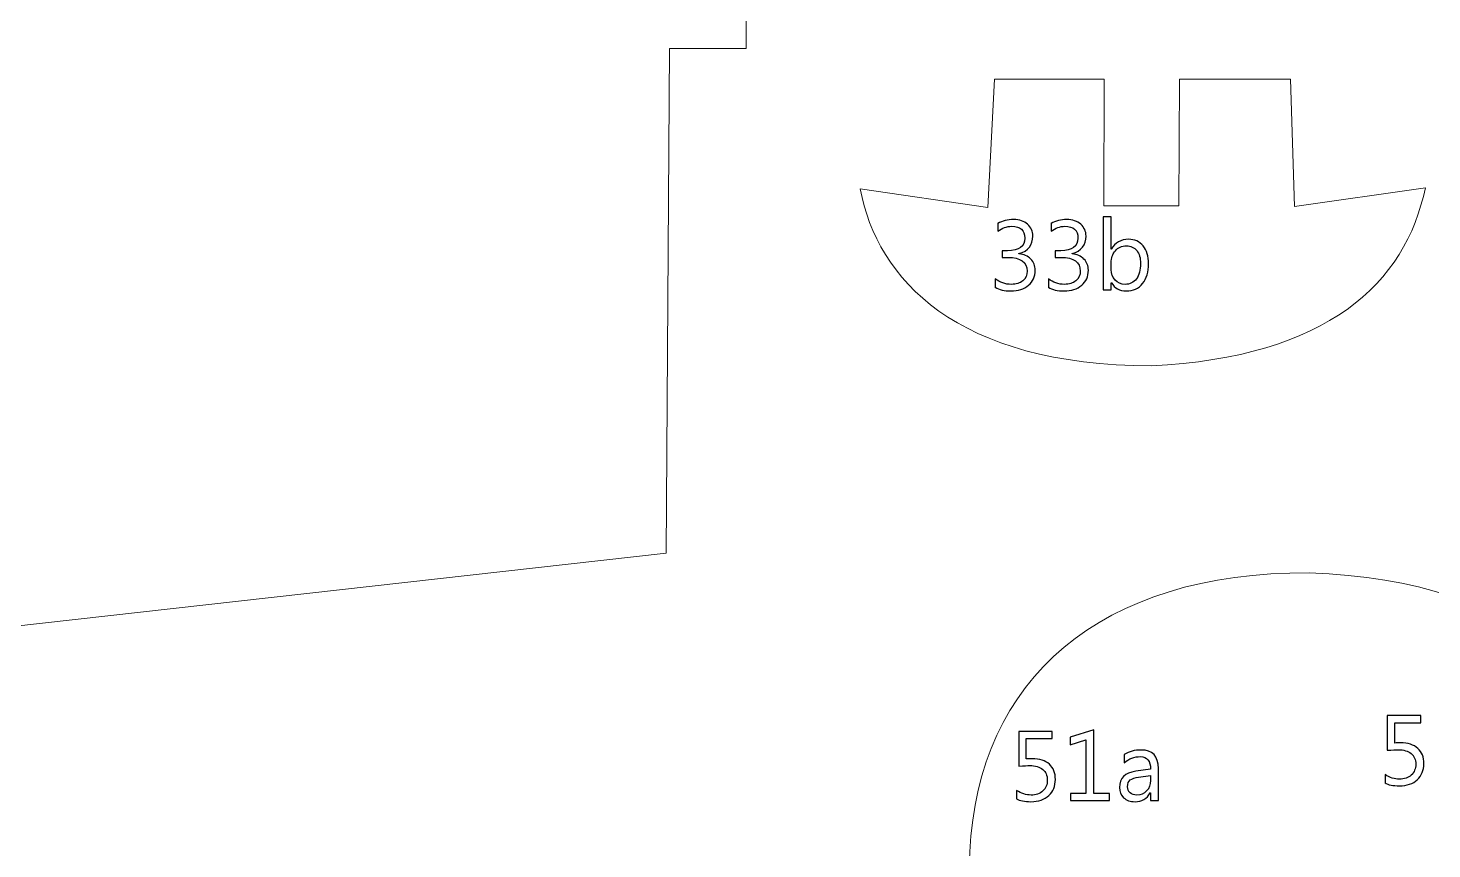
# Model space of a CAD drawing. Header units: centimetres. Extents: x -196 to 200, y -267 to 229.
# Drawn here: x -28.8 to 31.9, y 76.1 to 111.7 of the extents above; entities that cross this region are included whole.
import ezdxf

# ---------------------------------------------------------------- set-up
doc = ezdxf.new("R2010")
doc.units = ezdxf.units.CM
doc.header["$MEASUREMENT"] = 0
doc.layers.add('Camada 1', color=7, linetype='Continuous')
doc.layers.add('Camada 2', color=20, linetype='Continuous')

msp = doc.modelspace()

# ---------------------------------------------------------------- linework, layer by layer
at = {"layer": 'Camada 1', "lineweight": 9}
for points, knots in [([(114.689, 140.372), (114.689, 140.372), (121.777, 140.406), (121.777, 140.406), (121.777, 140.406), (121.777, 140.406), (121.77, 129.531), (121.77, 129.531), (121.77, 129.531), (121.77, 129.531), (125.082, 129.531), (125.082, 129.531), (125.082, 129.531), (125.082, 129.531), (125.087, 140.334), (125.087, 140.334), (125.087, 140.334), (125.087, 140.334), (135.586, 140.334), (135.586, 140.334), (135.586, 140.334), (135.586, 140.334), (135.586, 129.531), (135.586, 129.531), (135.586, 129.531), (135.586, 129.531), (138.885, 129.531), (138.885, 129.531), (138.885, 129.531), (138.885, 129.531), (138.886, 140.351), (138.886, 140.351), (138.886, 140.351), (138.886, 140.351), (149.417, 140.346), (149.417, 140.346), (149.417, 140.346), (149.417, 140.346), (149.391, 129.535), (149.391, 129.535), (149.391, 129.535), (149.391, 129.535), (152.742, 129.531), (152.742, 129.531), (152.742, 129.531), (152.742, 129.531), (152.755, 140.375), (152.755, 140.375), (152.755, 140.375), (152.755, 140.375), (163.247, 140.384), (163.247, 140.384), (163.247, 140.384), (163.247, 140.384), (163.247, 129.532), (163.247, 129.532), (163.247, 129.532), (163.247, 129.532), (166.534, 129.534), (166.534, 129.534), (166.534, 129.534), (166.534, 129.534), (166.587, 140.372), (166.587, 140.372), (166.587, 140.372), (166.587, 140.372), (177.191, 140.351), (177.191, 140.351), (177.191, 140.351), (177.191, 140.351), (177.225, 129.532), (177.225, 129.532), (177.225, 129.532), (177.225, 129.532), (180.491, 129.532), (180.491, 129.532), (180.491, 129.532), (180.491, 129.532), (180.507, 140.351), (180.507, 140.351), (180.507, 140.351), (180.507, 140.351), (194.175, 140.357), (194.175, 140.357), (194.175, 140.357), (194.175, 140.357), (194.198, 135.934), (194.198, 135.934), (194.198, 135.934), (194.198, 135.934), (190.911, 135.937), (190.911, 135.937), (190.911, 135.937), (190.911, 135.937), (190.911, 122.929), (190.911, 122.929), (190.911, 122.929), (190.911, 122.929), (194.197, 122.931), (194.197, 122.931), (194.197, 122.931), (194.197, 122.931), (194.197, 118.546), (194.197, 118.546), (194.197, 118.546), (194.197, 118.546), (111.237, 118.545), (111.237, 118.545), (111.237, 118.545), (111.237, 118.545), (111.234, 125.194), (111.234, 125.194), (111.234, 125.194), (111.234, 125.194), (100.095, 125.194), (100.095, 125.194), (100.095, 125.194), (98.387, 125.156), (97.605, 123.336), (97.591, 120.037), (97.591, 120.037), (97.729, 114.639), (94.559, 112.378), (91.986, 112.668), (91.986, 112.668), (91.986, 112.668), (93.508, 124.97), (93.508, 124.97), (93.508, 124.97), (93.508, 124.97), (90.249, 125.309), (90.249, 125.309), (90.249, 125.309), (90.249, 125.309), (89.165, 117.272), (89.165, 117.272), (89.165, 117.272), (89.165, 117.272), (2.271, 117.175), (2.271, 117.175), (2.271, 117.175), (2.271, 117.175), (2.269, 110.802), (2.269, 110.802), (2.269, 110.802), (2.269, 110.802), (-1.043, 110.801), (-1.043, 110.801), (-1.043, 110.801), (-1.043, 110.801), (-1.185, 88.942), (-1.185, 88.942), (-1.185, 88.942), (-1.185, 88.942), (-35.24, 85.129), (-35.24, 85.129), (-35.24, 85.129), (-35.24, 85.129), (-63.557, 85.144), (-63.557, 85.144), (-63.557, 85.144), (-65.043, 84.591), (-65.665, 83.347), (-65.246, 81.268), (-65.246, 81.268), (-65.246, 81.268), (-64.254, 78.165), (-64.254, 78.165), (-64.254, 78.165), (-63.326, 75.262), (-63.061, 73.597), (-65.387, 72.634), (-65.387, 72.634), (-65.387, 72.634), (-69.566, 71.073), (-69.566, 71.073), (-69.566, 71.073), (-75.32, 68.462), (-76.167, 62.893), (-73.657, 55.298), (-73.657, 55.298), (-72.354, 51.114), (-73.927, 48.199), (-76.368, 49.092), (-76.368, 49.092), (-76.368, 49.092), (-103.733, 58.307), (-103.733, 58.307), (-103.733, 58.307), (-103.102, 60.687), (-102.343, 63.067), (-101.456, 65.446), (-101.456, 65.446), (-101.456, 65.446), (-93.666, 62.108), (-93.666, 62.108), (-93.666, 62.108), (-93.666, 62.108), (-92.577, 65.248), (-92.577, 65.248), (-92.577, 65.248), (-92.577, 65.248), (-100.4, 68.586), (-100.4, 68.586), (-100.4, 68.586), (-99.209, 71.162), (-97.955, 73.674), (-96.637, 76.121), (-96.637, 76.121), (-96.637, 76.121), (-88.847, 71.858), (-88.847, 71.858), (-88.847, 71.858), (-88.847, 71.858), (-87.13, 74.667), (-87.13, 74.667), (-87.13, 74.667), (-87.13, 74.667), (-94.821, 78.964), (-94.821, 78.964), (-94.821, 78.964), (-93.561, 81.177), (-92.248, 83.287), (-90.86, 85.243), (-90.86, 85.243), (-90.86, 85.243), (-83.73, 80.451), (-83.73, 80.451), (-83.73, 80.451), (-83.73, 80.451), (-81.948, 83.161), (-81.948, 83.161), (-81.948, 83.161), (-81.948, 83.161), (-88.979, 87.953), (-88.979, 87.953), (-88.979, 87.953), (-87.461, 89.938), (-86.028, 91.963), (-84.688, 94.035), (-84.688, 94.035), (-84.688, 94.035), (-77.327, 89.441), (-77.327, 89.441), (-77.327, 89.441), (-77.327, 89.441), (-75.907, 92.316), (-75.907, 92.316), (-75.907, 92.316), (-75.907, 92.316), (-83.103, 96.976), (-83.103, 96.976), (-83.103, 96.976), (-80.277, 103.602), (-82.236, 109.043), (-90.122, 112.277), (-90.122, 112.277), (-103.899, 115.381), (-119.513, 113.823), (-133.764, 106.791), (-133.764, 106.791), (-144.008, 101.178), (-154.042, 94.092), (-164.777, 87.847), (-164.777, 87.847), (-170.221, 84.322), (-175.616, 81.162), (-181.376, 78.622), (-181.376, 78.622), (-183.558, 77.911), (-185.077, 77.638), (-185.897, 78.094), (-185.897, 78.094), (-191.027, 82.698), (-193.644, 93.751), (-193.229, 112.589), (-193.229, 112.589), (-192.121, 128.575), (-189.468, 139.014), (-184.95, 142.757), (-184.95, 142.757), (-180.824, 144.316), (-165.289, 144.555), (-141.95, 142.79), (-141.95, 142.79), (-126.066, 141.543), (-110.264, 140.047), (-94.515, 138.397), (-94.515, 138.397), (-85.281, 137.334), (-77.614, 145.445), (-70.733, 157.943), (-70.733, 157.943), (-72.994, 158.332), (-74.592, 160.089), (-74.791, 163.639), (-74.791, 163.639), (-74.747, 167.843), (-72.92, 169.939), (-69.436, 170.243), (-69.436, 170.243), (-67.983, 170.256), (-66.531, 170.239), (-65.079, 170.073), (-65.079, 170.073), (-63.108, 169.837), (-62.191, 170.706), (-62.256, 173.119), (-62.256, 173.119), (-62.256, 173.119), (-62.225, 177.892), (-62.225, 177.892), (-62.225, 177.892), (-62.225, 177.892), (-58.622, 177.892), (-58.622, 177.892), (-58.622, 177.892), (-58.622, 177.892), (-58.621, 184.763), (-58.621, 184.763), (-58.621, 184.763), (-58.621, 184.763), (-52.573, 184.76), (-52.573, 184.76), (-52.573, 184.76), (-52.573, 184.76), (-46.65, 192.035), (-46.65, 192.035), (-46.65, 192.035), (-46.65, 192.035), (-18.056, 192.03), (-18.056, 192.03), (-18.056, 192.03), (-18.056, 192.03), (-18.049, 180.199), (-18.049, 180.199), (-18.049, 180.199), (-18.049, 180.199), (-14.604, 180.2), (-14.604, 180.2), (-14.604, 180.2), (-14.604, 180.2), (-14.654, 172.369), (-14.654, 172.369), (-14.654, 172.369), (-14.75, 170.684), (-15.901, 169.942), (-17.653, 169.659), (-17.653, 169.659), (-17.653, 169.659), (-23.365, 169.659), (-23.365, 169.659), (-23.365, 169.659), (-23.365, 169.659), (-23.367, 164.682), (-23.367, 164.682), (-23.367, 164.682), (-23.367, 164.682), (-17.384, 164.682), (-17.384, 164.682), (-17.384, 164.682), (-9.828, 164.385), (-5.427, 163.227), (-3.319, 160.661), (-3.319, 160.661), (-1.966, 159.056), (-1.137, 157.276), (-1.075, 155.241), (-1.075, 155.241), (-1.075, 155.241), (-1.006, 145.454), (-1.006, 145.454), (-1.006, 145.454), (-1.006, 145.454), (2.333, 145.456), (2.333, 145.456), (2.333, 145.456), (2.333, 145.456), (2.342, 137.754), (2.342, 137.754), (2.342, 137.754), (2.342, 137.754), (92.633, 137.751), (92.633, 137.751), (92.633, 137.751), (92.633, 137.751), (92.619, 142.019), (92.619, 142.019), (92.619, 142.019), (94.823, 148.923), (96.989, 156.13), (99.23, 162.731), (99.23, 162.731), (100.216, 165.658), (101.894, 167.27), (104.257, 167.188), (104.257, 167.188), (107.361, 166.892), (109.115, 164.964), (110.065, 161.989), (110.065, 161.989), (111.854, 155.099), (113.136, 147.567), (114.689, 140.372)], [0, 0, 0, 0, 0.009804, 0.009804, 0.009804, 0.009804, 0.019608, 0.019608, 0.019608, 0.019608, 0.029412, 0.029412, 0.029412, 0.029412, 0.039216, 0.039216, 0.039216, 0.039216, 0.04902, 0.04902, 0.04902, 0.04902, 0.058824, 0.058824, 0.058824, 0.058824, 0.068627, 0.068627, 0.068627, 0.068627, 0.078431, 0.078431, 0.078431, 0.078431, 0.088235, 0.088235, 0.088235, 0.088235, 0.098039, 0.098039, 0.098039, 0.098039, 0.107843, 0.107843, 0.107843, 0.107843, 0.117647, 0.117647, 0.117647, 0.117647, 0.127451, 0.127451, 0.127451, 0.127451, 0.137255, 0.137255, 0.137255, 0.137255, 0.147059, 0.147059, 0.147059, 0.147059, 0.156863, 0.156863, 0.156863, 0.156863, 0.166667, 0.166667, 0.166667, 0.166667, 0.176471, 0.176471, 0.176471, 0.176471, 0.186275, 0.186275, 0.186275, 0.186275, 0.196078, 0.196078, 0.196078, 0.196078, 0.205882, 0.205882, 0.205882, 0.205882, 0.215686, 0.215686, 0.215686, 0.215686, 0.22549, 0.22549, 0.22549, 0.22549, 0.235294, 0.235294, 0.235294, 0.235294, 0.245098, 0.245098, 0.245098, 0.245098, 0.254902, 0.254902, 0.254902, 0.254902, 0.264706, 0.264706, 0.264706, 0.264706, 0.27451, 0.27451, 0.27451, 0.27451, 0.284314, 0.284314, 0.284314, 0.284314, 0.294118, 0.294118, 0.294118, 0.294118, 0.303922, 0.303922, 0.303922, 0.303922, 0.313725, 0.313725, 0.313725, 0.313726, 0.323529, 0.323529, 0.323529, 0.323529, 0.333333, 0.333333, 0.333333, 0.333333, 0.343137, 0.343137, 0.343137, 0.343137, 0.352941, 0.352941, 0.352941, 0.352941, 0.362745, 0.362745, 0.362745, 0.362745, 0.372549, 0.372549, 0.372549, 0.372549, 0.382353, 0.382353, 0.382353, 0.382353, 0.392157, 0.392157, 0.392157, 0.392157, 0.401961, 0.401961, 0.401961, 0.401961, 0.411765, 0.411765, 0.411765, 0.411765, 0.421569, 0.421569, 0.421569, 0.421569, 0.431373, 0.431373, 0.431373, 0.431373, 0.441176, 0.441176, 0.441176, 0.441176, 0.45098, 0.45098, 0.45098, 0.45098, 0.460784, 0.460784, 0.460784, 0.460784, 0.470588, 0.470588, 0.470588, 0.470588, 0.480392, 0.480392, 0.480392, 0.480392, 0.490196, 0.490196, 0.490196, 0.490196, 0.5, 0.5, 0.5, 0.5, 0.509804, 0.509804, 0.509804, 0.509804, 0.519608, 0.519608, 0.519608, 0.519608, 0.529412, 0.529412, 0.529412, 0.529412, 0.539216, 0.539216, 0.539216, 0.539216, 0.54902, 0.54902, 0.54902, 0.54902, 0.558824, 0.558824, 0.558824, 0.558824, 0.568627, 0.568627, 0.568627, 0.568627, 0.578431, 0.578431, 0.578431, 0.578431, 0.588235, 0.588235, 0.588235, 0.588235, 0.598039, 0.598039, 0.598039, 0.598039, 0.607843, 0.607843, 0.607843, 0.607843, 0.617647, 0.617647, 0.617647, 0.617647, 0.627451, 0.627451, 0.627451, 0.627451, 0.637255, 0.637255, 0.637255, 0.637255, 0.647059, 0.647059, 0.647059, 0.647059, 0.656863, 0.656863, 0.656863, 0.656863, 0.666667, 0.666667, 0.666667, 0.666667, 0.676471, 0.676471, 0.676471, 0.676471, 0.686275, 0.686275, 0.686275, 0.686275, 0.696078, 0.696078, 0.696078, 0.696078, 0.705882, 0.705882, 0.705882, 0.705882, 0.715686, 0.715686, 0.715686, 0.715686, 0.72549, 0.72549, 0.72549, 0.72549, 0.735294, 0.735294, 0.735294, 0.735294, 0.745098, 0.745098, 0.745098, 0.745098, 0.754902, 0.754902, 0.754902, 0.754902, 0.764706, 0.764706, 0.764706, 0.764706, 0.77451, 0.77451, 0.77451, 0.77451, 0.784314, 0.784314, 0.784314, 0.784314, 0.794118, 0.794118, 0.794118, 0.794118, 0.803922, 0.803922, 0.803922, 0.803922, 0.813725, 0.813725, 0.813725, 0.813726, 0.823529, 0.823529, 0.823529, 0.823529, 0.833333, 0.833333, 0.833333, 0.833333, 0.843137, 0.843137, 0.843137, 0.843137, 0.852941, 0.852941, 0.852941, 0.852941, 0.862745, 0.862745, 0.862745, 0.862745, 0.872549, 0.872549, 0.872549, 0.872549, 0.882353, 0.882353, 0.882353, 0.882353, 0.892157, 0.892157, 0.892157, 0.892157, 0.901961, 0.901961, 0.901961, 0.901961, 0.911765, 0.911765, 0.911765, 0.911765, 0.921569, 0.921569, 0.921569, 0.921569, 0.931373, 0.931373, 0.931373, 0.931373, 0.941176, 0.941176, 0.941176, 0.941176, 0.95098, 0.95098, 0.95098, 0.95098, 0.960784, 0.960784, 0.960784, 0.960784, 0.970588, 0.970588, 0.970588, 0.970588, 0.980392, 0.980392, 0.980392, 0.980392, 1, 1, 1, 1]), ([(13.012, 109.474), (13.012, 109.474), (17.758, 109.473), (17.758, 109.473), (17.758, 109.473), (17.758, 109.473), (17.747, 103.986), (17.747, 103.986), (17.747, 103.986), (17.747, 103.986), (20.993, 103.987), (20.993, 103.987), (20.993, 103.987), (20.993, 103.987), (21.024, 109.471), (21.024, 109.471), (21.024, 109.471), (21.024, 109.471), (25.827, 109.473), (25.827, 109.473), (25.827, 109.473), (25.827, 109.473), (25.989, 103.959), (25.989, 103.959), (25.989, 103.959), (25.989, 103.959), (31.657, 104.77), (31.657, 104.77), (31.657, 104.77), (30.804, 100.644), (27.426, 97.424), (19.803, 97.061), (19.803, 97.061), (11.355, 97.074), (7.952, 100.812), (7.21, 104.717), (7.21, 104.717), (7.21, 104.717), (12.736, 103.913), (12.736, 103.913), (12.736, 103.913), (12.736, 103.913), (13.012, 109.474), (13.012, 109.474)], [0, 0, 0, 0, 0.083333, 0.083333, 0.083333, 0.083333, 0.166667, 0.166667, 0.166667, 0.166667, 0.25, 0.25, 0.25, 0.25, 0.333333, 0.333333, 0.333333, 0.333333, 0.416667, 0.416667, 0.416667, 0.416667, 0.5, 0.5, 0.5, 0.5, 0.583333, 0.583333, 0.583333, 0.583333, 0.666667, 0.666667, 0.666667, 0.666667, 0.75, 0.75, 0.75, 0.75, 0.833333, 0.833333, 0.833333, 0.833333, 1, 1, 1, 1]), ([(17.963, 75.532), (17.963, 75.532), (34.671, 75.532), (34.671, 75.532), (34.671, 75.532), (34.671, 75.532), (34.669, 65.945), (34.669, 65.945), (34.669, 65.945), (34.669, 65.945), (36.668, 65.944), (36.668, 65.944), (36.668, 65.944), (40.947, 66.111), (40.789, 72.821), (40.751, 75.987), (40.751, 75.987), (40.253, 83.401), (35.96, 87.769), (26.631, 88.095), (26.631, 88.095), (17.577, 88.142), (12.298, 83.486), (11.952, 76.023), (11.952, 76.023), (11.788, 72.482), (11.429, 67.11), (15.866, 65.943), (15.866, 65.943), (15.866, 65.943), (17.893, 65.978), (17.893, 65.978), (17.893, 65.978), (17.893, 65.978), (17.963, 75.532), (17.963, 75.532)], [0, 0, 0, 0, 0.1, 0.1, 0.1, 0.1, 0.2, 0.2, 0.2, 0.2, 0.3, 0.3, 0.3, 0.3, 0.4, 0.4, 0.4, 0.4, 0.5, 0.5, 0.5, 0.5, 0.6, 0.6, 0.6, 0.6, 0.7, 0.7, 0.7, 0.7, 0.8, 0.8, 0.8, 0.8, 1, 1, 1, 1])]:
    msp.add_open_spline(points, degree=3, knots=knots, dxfattribs=at)
at = {"layer": 'Camada 2'}
for points, knots in [([(13.05, 100.462), (13.05, 100.462), (13.05, 100.829), (13.05, 100.829), (13.05, 100.829), (13.254, 100.667), (13.485, 100.586), (13.742, 100.586), (13.742, 100.586), (13.951, 100.586), (14.117, 100.637), (14.242, 100.742), (14.242, 100.742), (14.366, 100.847), (14.428, 100.988), (14.428, 101.164), (14.428, 101.164), (14.428, 101.555), (14.151, 101.751), (13.597, 101.751), (13.597, 101.751), (13.597, 101.751), (13.348, 101.751), (13.348, 101.751), (13.348, 101.751), (13.348, 101.751), (13.348, 102.041), (13.348, 102.041), (13.348, 102.041), (13.348, 102.041), (13.584, 102.041), (13.584, 102.041), (13.584, 102.041), (14.079, 102.041), (14.326, 102.224), (14.326, 102.591), (14.326, 102.591), (14.326, 102.93), (14.137, 103.099), (13.76, 103.099), (13.76, 103.099), (13.55, 103.099), (13.351, 103.028), (13.165, 102.886), (13.165, 102.886), (13.165, 102.886), (13.165, 103.219), (13.165, 103.219), (13.165, 103.219), (13.357, 103.333), (13.584, 103.39), (13.845, 103.39), (13.845, 103.39), (14.097, 103.39), (14.298, 103.323), (14.449, 103.19), (14.449, 103.19), (14.6, 103.056), (14.676, 102.885), (14.676, 102.677), (14.676, 102.677), (14.676, 102.283), (14.476, 102.03), (14.075, 101.918), (14.075, 101.918), (14.075, 101.918), (14.075, 101.909), (14.075, 101.909), (14.075, 101.909), (14.29, 101.889), (14.461, 101.813), (14.587, 101.683), (14.587, 101.683), (14.715, 101.553), (14.778, 101.391), (14.778, 101.197), (14.778, 101.197), (14.778, 100.928), (14.682, 100.711), (14.489, 100.546), (14.489, 100.546), (14.297, 100.382), (14.043, 100.3), (13.727, 100.3), (13.727, 100.3), (13.444, 100.3), (13.218, 100.354), (13.05, 100.462)], [0, 0, 0, 0, 0.043478, 0.043478, 0.043478, 0.043478, 0.086957, 0.086957, 0.086957, 0.086957, 0.130435, 0.130435, 0.130435, 0.130435, 0.173913, 0.173913, 0.173913, 0.173913, 0.217391, 0.217391, 0.217391, 0.217391, 0.26087, 0.26087, 0.26087, 0.26087, 0.304348, 0.304348, 0.304348, 0.304348, 0.347826, 0.347826, 0.347826, 0.347826, 0.391304, 0.391304, 0.391304, 0.391304, 0.434783, 0.434783, 0.434783, 0.434783, 0.478261, 0.478261, 0.478261, 0.478261, 0.521739, 0.521739, 0.521739, 0.521739, 0.565217, 0.565217, 0.565217, 0.565217, 0.608696, 0.608696, 0.608696, 0.608696, 0.652174, 0.652174, 0.652174, 0.652174, 0.695652, 0.695652, 0.695652, 0.695652, 0.73913, 0.73913, 0.73913, 0.73913, 0.782609, 0.782609, 0.782609, 0.782609, 0.826087, 0.826087, 0.826087, 0.826087, 0.869565, 0.869565, 0.869565, 0.869565, 0.913043, 0.913043, 0.913043, 0.913043, 1, 1, 1, 1]), ([(15.35, 100.462), (15.35, 100.462), (15.35, 100.829), (15.35, 100.829), (15.35, 100.829), (15.554, 100.667), (15.785, 100.586), (16.042, 100.586), (16.042, 100.586), (16.251, 100.586), (16.418, 100.637), (16.542, 100.742), (16.542, 100.742), (16.667, 100.847), (16.728, 100.988), (16.728, 101.164), (16.728, 101.164), (16.728, 101.555), (16.451, 101.751), (15.897, 101.751), (15.897, 101.751), (15.897, 101.751), (15.649, 101.751), (15.649, 101.751), (15.649, 101.751), (15.649, 101.751), (15.649, 102.041), (15.649, 102.041), (15.649, 102.041), (15.649, 102.041), (15.885, 102.041), (15.885, 102.041), (15.885, 102.041), (16.379, 102.041), (16.626, 102.224), (16.626, 102.591), (16.626, 102.591), (16.626, 102.93), (16.437, 103.099), (16.061, 103.099), (16.061, 103.099), (15.85, 103.099), (15.652, 103.028), (15.465, 102.886), (15.465, 102.886), (15.465, 102.886), (15.465, 103.219), (15.465, 103.219), (15.465, 103.219), (15.657, 103.333), (15.884, 103.39), (16.145, 103.39), (16.145, 103.39), (16.397, 103.39), (16.598, 103.323), (16.75, 103.19), (16.75, 103.19), (16.901, 103.056), (16.976, 102.885), (16.976, 102.677), (16.976, 102.677), (16.976, 102.283), (16.776, 102.03), (16.376, 101.918), (16.376, 101.918), (16.376, 101.918), (16.376, 101.909), (16.376, 101.909), (16.376, 101.909), (16.59, 101.889), (16.761, 101.813), (16.888, 101.683), (16.888, 101.683), (17.015, 101.553), (17.078, 101.391), (17.078, 101.197), (17.078, 101.197), (17.078, 100.928), (16.982, 100.711), (16.79, 100.546), (16.79, 100.546), (16.597, 100.382), (16.343, 100.3), (16.028, 100.3), (16.028, 100.3), (15.744, 100.3), (15.518, 100.354), (15.35, 100.462)], [0, 0, 0, 0, 0.043478, 0.043478, 0.043478, 0.043478, 0.086957, 0.086957, 0.086957, 0.086957, 0.130435, 0.130435, 0.130435, 0.130435, 0.173913, 0.173913, 0.173913, 0.173913, 0.217391, 0.217391, 0.217391, 0.217391, 0.26087, 0.26087, 0.26087, 0.26087, 0.304348, 0.304348, 0.304348, 0.304348, 0.347826, 0.347826, 0.347826, 0.347826, 0.391304, 0.391304, 0.391304, 0.391304, 0.434783, 0.434783, 0.434783, 0.434783, 0.478261, 0.478261, 0.478261, 0.478261, 0.521739, 0.521739, 0.521739, 0.521739, 0.565217, 0.565217, 0.565217, 0.565217, 0.608696, 0.608696, 0.608696, 0.608696, 0.652174, 0.652174, 0.652174, 0.652174, 0.695652, 0.695652, 0.695652, 0.695652, 0.73913, 0.73913, 0.73913, 0.73913, 0.782609, 0.782609, 0.782609, 0.782609, 0.826087, 0.826087, 0.826087, 0.826087, 0.869565, 0.869565, 0.869565, 0.869565, 0.913043, 0.913043, 0.913043, 0.913043, 1, 1, 1, 1]), ([(18.073, 100.657), (18.073, 100.657), (18.064, 100.657), (18.064, 100.657), (18.064, 100.657), (18.064, 100.657), (18.064, 100.351), (18.064, 100.351), (18.064, 100.351), (18.064, 100.351), (17.723, 100.351), (17.723, 100.351), (17.723, 100.351), (17.723, 100.351), (17.723, 103.509), (17.723, 103.509), (17.723, 103.509), (17.723, 103.509), (18.064, 103.509), (18.064, 103.509), (18.064, 103.509), (18.064, 103.509), (18.064, 102.112), (18.064, 102.112), (18.064, 102.112), (18.064, 102.112), (18.073, 102.112), (18.073, 102.112), (18.073, 102.112), (18.241, 102.394), (18.487, 102.536), (18.81, 102.536), (18.81, 102.536), (19.084, 102.536), (19.298, 102.441), (19.453, 102.249), (19.453, 102.249), (19.609, 102.058), (19.686, 101.802), (19.686, 101.48), (19.686, 101.48), (19.686, 101.123), (19.599, 100.837), (19.426, 100.622), (19.426, 100.622), (19.251, 100.407), (19.014, 100.3), (18.712, 100.3), (18.712, 100.3), (18.431, 100.3), (18.217, 100.418), (18.073, 100.657)], [0, 0, 0, 0, 0.071429, 0.071429, 0.071429, 0.071429, 0.142857, 0.142857, 0.142857, 0.142857, 0.214286, 0.214286, 0.214286, 0.214286, 0.285714, 0.285714, 0.285714, 0.285714, 0.357143, 0.357143, 0.357143, 0.357143, 0.428571, 0.428571, 0.428571, 0.428571, 0.5, 0.5, 0.5, 0.5, 0.571429, 0.571429, 0.571429, 0.571429, 0.642857, 0.642857, 0.642857, 0.642857, 0.714286, 0.714286, 0.714286, 0.714286, 0.785714, 0.785714, 0.785714, 0.785714, 0.857143, 0.857143, 0.857143, 0.857143, 1, 1, 1, 1]), ([(18.064, 101.52), (18.064, 101.52), (18.064, 101.221), (18.064, 101.221), (18.064, 101.221), (18.064, 101.044), (18.122, 100.894), (18.236, 100.771), (18.236, 100.771), (18.351, 100.647), (18.497, 100.586), (18.673, 100.586), (18.673, 100.586), (18.88, 100.586), (19.042, 100.665), (19.16, 100.824), (19.16, 100.824), (19.277, 100.983), (19.336, 101.204), (19.336, 101.487), (19.336, 101.487), (19.336, 101.725), (19.281, 101.912), (19.171, 102.047), (19.171, 102.047), (19.062, 102.182), (18.913, 102.25), (18.725, 102.25), (18.725, 102.25), (18.527, 102.25), (18.367, 102.181), (18.246, 102.042), (18.246, 102.042), (18.125, 101.904), (18.064, 101.729), (18.064, 101.52)], [0, 0, 0, 0, 0.1, 0.1, 0.1, 0.1, 0.2, 0.2, 0.2, 0.2, 0.3, 0.3, 0.3, 0.3, 0.4, 0.4, 0.4, 0.4, 0.5, 0.5, 0.5, 0.5, 0.6, 0.6, 0.6, 0.6, 0.7, 0.7, 0.7, 0.7, 0.8, 0.8, 0.8, 0.8, 1, 1, 1, 1]), ([(29.913, 79.001), (29.913, 79.001), (29.913, 79.364), (29.913, 79.364), (29.913, 79.364), (30.117, 79.23), (30.325, 79.163), (30.536, 79.163), (30.536, 79.163), (30.748, 79.163), (30.918, 79.223), (31.047, 79.342), (31.047, 79.342), (31.176, 79.461), (31.241, 79.62), (31.241, 79.817), (31.241, 79.817), (31.241, 80.012), (31.174, 80.165), (31.043, 80.275), (31.043, 80.275), (30.911, 80.384), (30.722, 80.439), (30.476, 80.439), (30.476, 80.439), (30.393, 80.439), (30.236, 80.431), (30.007, 80.414), (30.007, 80.414), (30.007, 80.414), (30.007, 81.916), (30.007, 81.916), (30.007, 81.916), (30.007, 81.916), (31.454, 81.916), (31.454, 81.916), (31.454, 81.916), (31.454, 81.916), (31.454, 81.608), (31.454, 81.608), (31.454, 81.608), (31.454, 81.608), (30.331, 81.608), (30.331, 81.608), (30.331, 81.608), (30.331, 81.608), (30.331, 80.729), (30.331, 80.729), (30.331, 80.729), (30.423, 80.735), (30.508, 80.738), (30.586, 80.738), (30.586, 80.738), (30.906, 80.738), (31.153, 80.657), (31.328, 80.497), (31.328, 80.497), (31.503, 80.337), (31.591, 80.117), (31.591, 79.839), (31.591, 79.839), (31.591, 79.55), (31.497, 79.317), (31.308, 79.142), (31.308, 79.142), (31.12, 78.965), (30.861, 78.877), (30.533, 78.877), (30.533, 78.877), (30.256, 78.877), (30.05, 78.918), (29.913, 79.001)], [0, 0, 0, 0, 0.052632, 0.052632, 0.052632, 0.052632, 0.105263, 0.105263, 0.105263, 0.105263, 0.157895, 0.157895, 0.157895, 0.157895, 0.210526, 0.210526, 0.210526, 0.210526, 0.263158, 0.263158, 0.263158, 0.263158, 0.315789, 0.315789, 0.315789, 0.315789, 0.368421, 0.368421, 0.368421, 0.368421, 0.421053, 0.421053, 0.421053, 0.421053, 0.473684, 0.473684, 0.473684, 0.473684, 0.526316, 0.526316, 0.526316, 0.526316, 0.578947, 0.578947, 0.578947, 0.578947, 0.631579, 0.631579, 0.631579, 0.631579, 0.684211, 0.684211, 0.684211, 0.684211, 0.736842, 0.736842, 0.736842, 0.736842, 0.789474, 0.789474, 0.789474, 0.789474, 0.842105, 0.842105, 0.842105, 0.842105, 0.894737, 0.894737, 0.894737, 0.894737, 1, 1, 1, 1]), ([(13.975, 78.315), (13.975, 78.315), (13.975, 78.678), (13.975, 78.678), (13.975, 78.678), (14.179, 78.544), (14.387, 78.477), (14.598, 78.477), (14.598, 78.477), (14.809, 78.477), (14.979, 78.537), (15.109, 78.657), (15.109, 78.657), (15.237, 78.775), (15.302, 78.934), (15.302, 79.131), (15.302, 79.131), (15.302, 79.327), (15.236, 79.48), (15.104, 79.589), (15.104, 79.589), (14.972, 79.699), (14.784, 79.753), (14.537, 79.753), (14.537, 79.753), (14.454, 79.753), (14.298, 79.745), (14.069, 79.729), (14.069, 79.729), (14.069, 79.729), (14.069, 81.23), (14.069, 81.23), (14.069, 81.23), (14.069, 81.23), (15.515, 81.23), (15.515, 81.23), (15.515, 81.23), (15.515, 81.23), (15.515, 80.923), (15.515, 80.923), (15.515, 80.923), (15.515, 80.923), (14.393, 80.923), (14.393, 80.923), (14.393, 80.923), (14.393, 80.923), (14.393, 80.044), (14.393, 80.044), (14.393, 80.044), (14.485, 80.049), (14.569, 80.052), (14.648, 80.052), (14.648, 80.052), (14.967, 80.052), (15.215, 79.972), (15.39, 79.812), (15.39, 79.812), (15.565, 79.652), (15.652, 79.432), (15.652, 79.153), (15.652, 79.153), (15.652, 78.864), (15.558, 78.632), (15.37, 78.456), (15.37, 78.456), (15.181, 78.28), (14.922, 78.191), (14.594, 78.191), (14.594, 78.191), (14.318, 78.191), (14.111, 78.233), (13.975, 78.315)], [0, 0, 0, 0, 0.052632, 0.052632, 0.052632, 0.052632, 0.105263, 0.105263, 0.105263, 0.105263, 0.157895, 0.157895, 0.157895, 0.157895, 0.210526, 0.210526, 0.210526, 0.210526, 0.263158, 0.263158, 0.263158, 0.263158, 0.315789, 0.315789, 0.315789, 0.315789, 0.368421, 0.368421, 0.368421, 0.368421, 0.421053, 0.421053, 0.421053, 0.421053, 0.473684, 0.473684, 0.473684, 0.473684, 0.526316, 0.526316, 0.526316, 0.526316, 0.578947, 0.578947, 0.578947, 0.578947, 0.631579, 0.631579, 0.631579, 0.631579, 0.684211, 0.684211, 0.684211, 0.684211, 0.736842, 0.736842, 0.736842, 0.736842, 0.789474, 0.789474, 0.789474, 0.789474, 0.842105, 0.842105, 0.842105, 0.842105, 0.894737, 0.894737, 0.894737, 0.894737, 1, 1, 1, 1]), ([(17.991, 78.243), (17.991, 78.243), (16.301, 78.243), (16.301, 78.243), (16.301, 78.243), (16.301, 78.243), (16.301, 78.541), (16.301, 78.541), (16.301, 78.541), (16.301, 78.541), (16.975, 78.541), (16.975, 78.541), (16.975, 78.541), (16.975, 78.541), (16.975, 80.865), (16.975, 80.865), (16.975, 80.865), (16.975, 80.865), (16.284, 80.658), (16.284, 80.658), (16.284, 80.658), (16.284, 80.658), (16.284, 80.983), (16.284, 80.983), (16.284, 80.983), (16.284, 80.983), (17.316, 81.298), (17.316, 81.298), (17.316, 81.298), (17.316, 81.298), (17.316, 78.541), (17.316, 78.541), (17.316, 78.541), (17.316, 78.541), (17.991, 78.541), (17.991, 78.541), (17.991, 78.541), (17.991, 78.541), (17.991, 78.243), (17.991, 78.243)], [0, 0, 0, 0, 0.090909, 0.090909, 0.090909, 0.090909, 0.181818, 0.181818, 0.181818, 0.181818, 0.272727, 0.272727, 0.272727, 0.272727, 0.363636, 0.363636, 0.363636, 0.363636, 0.454545, 0.454545, 0.454545, 0.454545, 0.545455, 0.545455, 0.545455, 0.545455, 0.636364, 0.636364, 0.636364, 0.636364, 0.727273, 0.727273, 0.727273, 0.727273, 0.818182, 0.818182, 0.818182, 0.818182, 1, 1, 1, 1]), ([(20.108, 78.243), (20.108, 78.243), (19.766, 78.243), (19.766, 78.243), (19.766, 78.243), (19.766, 78.243), (19.766, 78.576), (19.766, 78.576), (19.766, 78.576), (19.766, 78.576), (19.758, 78.576), (19.758, 78.576), (19.758, 78.576), (19.609, 78.319), (19.391, 78.191), (19.101, 78.191), (19.101, 78.191), (18.888, 78.191), (18.722, 78.248), (18.602, 78.361), (18.602, 78.361), (18.482, 78.473), (18.422, 78.623), (18.422, 78.809), (18.422, 78.809), (18.422, 79.208), (18.657, 79.441), (19.126, 79.506), (19.126, 79.506), (19.126, 79.506), (19.766, 79.596), (19.766, 79.596), (19.766, 79.596), (19.766, 79.96), (19.62, 80.142), (19.327, 80.142), (19.327, 80.142), (19.07, 80.142), (18.838, 80.054), (18.631, 79.877), (18.631, 79.877), (18.631, 79.877), (18.631, 80.227), (18.631, 80.227), (18.631, 80.227), (18.841, 80.361), (19.082, 80.428), (19.356, 80.428), (19.356, 80.428), (19.857, 80.428), (20.108, 80.162), (20.108, 79.631), (20.108, 79.631), (20.108, 79.631), (20.108, 78.243), (20.108, 78.243)], [0, 0, 0, 0, 0.066667, 0.066667, 0.066667, 0.066667, 0.133333, 0.133333, 0.133333, 0.133333, 0.2, 0.2, 0.2, 0.2, 0.266667, 0.266667, 0.266667, 0.266667, 0.333333, 0.333333, 0.333333, 0.333333, 0.4, 0.4, 0.4, 0.4, 0.466667, 0.466667, 0.466667, 0.466667, 0.533333, 0.533333, 0.533333, 0.533333, 0.6, 0.6, 0.6, 0.6, 0.666667, 0.666667, 0.666667, 0.666667, 0.733333, 0.733333, 0.733333, 0.733333, 0.8, 0.8, 0.8, 0.8, 0.866667, 0.866667, 0.866667, 0.866667, 1, 1, 1, 1]), ([(19.766, 79.322), (19.766, 79.322), (19.251, 79.251), (19.251, 79.251), (19.251, 79.251), (19.093, 79.229), (18.973, 79.189), (18.893, 79.133), (18.893, 79.133), (18.812, 79.076), (18.772, 78.977), (18.772, 78.833), (18.772, 78.833), (18.772, 78.728), (18.809, 78.643), (18.884, 78.577), (18.884, 78.577), (18.958, 78.511), (19.057, 78.477), (19.18, 78.477), (19.18, 78.477), (19.35, 78.477), (19.49, 78.537), (19.6, 78.656), (19.6, 78.656), (19.711, 78.775), (19.766, 78.926), (19.766, 79.109), (19.766, 79.109), (19.766, 79.109), (19.766, 79.322), (19.766, 79.322)], [0, 0, 0, 0, 0.111111, 0.111111, 0.111111, 0.111111, 0.222222, 0.222222, 0.222222, 0.222222, 0.333333, 0.333333, 0.333333, 0.333333, 0.444444, 0.444444, 0.444444, 0.444444, 0.555556, 0.555556, 0.555556, 0.555556, 0.666667, 0.666667, 0.666667, 0.666667, 0.777778, 0.777778, 0.777778, 0.777778, 1, 1, 1, 1])]:
    msp.add_open_spline(points, degree=3, knots=knots, dxfattribs=at)
at = {"layer": 'Camada 2', "lineweight": 9}
for points, knots in [([(13.05, 100.462), (13.05, 100.462), (13.05, 100.829), (13.05, 100.829), (13.05, 100.829), (13.254, 100.667), (13.485, 100.586), (13.742, 100.586), (13.742, 100.586), (13.951, 100.586), (14.117, 100.637), (14.242, 100.742), (14.242, 100.742), (14.366, 100.847), (14.428, 100.988), (14.428, 101.164), (14.428, 101.164), (14.428, 101.555), (14.151, 101.751), (13.597, 101.751), (13.597, 101.751), (13.597, 101.751), (13.348, 101.751), (13.348, 101.751), (13.348, 101.751), (13.348, 101.751), (13.348, 102.041), (13.348, 102.041), (13.348, 102.041), (13.348, 102.041), (13.584, 102.041), (13.584, 102.041), (13.584, 102.041), (14.079, 102.041), (14.326, 102.224), (14.326, 102.591), (14.326, 102.591), (14.326, 102.93), (14.137, 103.099), (13.76, 103.099), (13.76, 103.099), (13.55, 103.099), (13.351, 103.028), (13.165, 102.886), (13.165, 102.886), (13.165, 102.886), (13.165, 103.219), (13.165, 103.219), (13.165, 103.219), (13.357, 103.333), (13.584, 103.39), (13.845, 103.39), (13.845, 103.39), (14.097, 103.39), (14.298, 103.323), (14.449, 103.19), (14.449, 103.19), (14.6, 103.056), (14.676, 102.885), (14.676, 102.677), (14.676, 102.677), (14.676, 102.283), (14.476, 102.03), (14.075, 101.918), (14.075, 101.918), (14.075, 101.918), (14.075, 101.909), (14.075, 101.909), (14.075, 101.909), (14.29, 101.889), (14.461, 101.813), (14.587, 101.683), (14.587, 101.683), (14.715, 101.553), (14.778, 101.391), (14.778, 101.197), (14.778, 101.197), (14.778, 100.928), (14.682, 100.711), (14.489, 100.546), (14.489, 100.546), (14.297, 100.382), (14.043, 100.3), (13.727, 100.3), (13.727, 100.3), (13.444, 100.3), (13.218, 100.354), (13.05, 100.462)], [0, 0, 0, 0, 0.043478, 0.043478, 0.043478, 0.043478, 0.086957, 0.086957, 0.086957, 0.086957, 0.130435, 0.130435, 0.130435, 0.130435, 0.173913, 0.173913, 0.173913, 0.173913, 0.217391, 0.217391, 0.217391, 0.217391, 0.26087, 0.26087, 0.26087, 0.26087, 0.304348, 0.304348, 0.304348, 0.304348, 0.347826, 0.347826, 0.347826, 0.347826, 0.391304, 0.391304, 0.391304, 0.391304, 0.434783, 0.434783, 0.434783, 0.434783, 0.478261, 0.478261, 0.478261, 0.478261, 0.521739, 0.521739, 0.521739, 0.521739, 0.565217, 0.565217, 0.565217, 0.565217, 0.608696, 0.608696, 0.608696, 0.608696, 0.652174, 0.652174, 0.652174, 0.652174, 0.695652, 0.695652, 0.695652, 0.695652, 0.73913, 0.73913, 0.73913, 0.73913, 0.782609, 0.782609, 0.782609, 0.782609, 0.826087, 0.826087, 0.826087, 0.826087, 0.869565, 0.869565, 0.869565, 0.869565, 0.913043, 0.913043, 0.913043, 0.913043, 1, 1, 1, 1]), ([(15.35, 100.462), (15.35, 100.462), (15.35, 100.829), (15.35, 100.829), (15.35, 100.829), (15.554, 100.667), (15.785, 100.586), (16.042, 100.586), (16.042, 100.586), (16.251, 100.586), (16.418, 100.637), (16.542, 100.742), (16.542, 100.742), (16.667, 100.847), (16.728, 100.988), (16.728, 101.164), (16.728, 101.164), (16.728, 101.555), (16.451, 101.751), (15.897, 101.751), (15.897, 101.751), (15.897, 101.751), (15.649, 101.751), (15.649, 101.751), (15.649, 101.751), (15.649, 101.751), (15.649, 102.041), (15.649, 102.041), (15.649, 102.041), (15.649, 102.041), (15.885, 102.041), (15.885, 102.041), (15.885, 102.041), (16.379, 102.041), (16.626, 102.224), (16.626, 102.591), (16.626, 102.591), (16.626, 102.93), (16.437, 103.099), (16.061, 103.099), (16.061, 103.099), (15.85, 103.099), (15.652, 103.028), (15.465, 102.886), (15.465, 102.886), (15.465, 102.886), (15.465, 103.219), (15.465, 103.219), (15.465, 103.219), (15.657, 103.333), (15.884, 103.39), (16.145, 103.39), (16.145, 103.39), (16.397, 103.39), (16.598, 103.323), (16.75, 103.19), (16.75, 103.19), (16.901, 103.056), (16.976, 102.885), (16.976, 102.677), (16.976, 102.677), (16.976, 102.283), (16.776, 102.03), (16.376, 101.918), (16.376, 101.918), (16.376, 101.918), (16.376, 101.909), (16.376, 101.909), (16.376, 101.909), (16.59, 101.889), (16.761, 101.813), (16.888, 101.683), (16.888, 101.683), (17.015, 101.553), (17.078, 101.391), (17.078, 101.197), (17.078, 101.197), (17.078, 100.928), (16.982, 100.711), (16.79, 100.546), (16.79, 100.546), (16.597, 100.382), (16.343, 100.3), (16.028, 100.3), (16.028, 100.3), (15.744, 100.3), (15.518, 100.354), (15.35, 100.462)], [0, 0, 0, 0, 0.043478, 0.043478, 0.043478, 0.043478, 0.086957, 0.086957, 0.086957, 0.086957, 0.130435, 0.130435, 0.130435, 0.130435, 0.173913, 0.173913, 0.173913, 0.173913, 0.217391, 0.217391, 0.217391, 0.217391, 0.26087, 0.26087, 0.26087, 0.26087, 0.304348, 0.304348, 0.304348, 0.304348, 0.347826, 0.347826, 0.347826, 0.347826, 0.391304, 0.391304, 0.391304, 0.391304, 0.434783, 0.434783, 0.434783, 0.434783, 0.478261, 0.478261, 0.478261, 0.478261, 0.521739, 0.521739, 0.521739, 0.521739, 0.565217, 0.565217, 0.565217, 0.565217, 0.608696, 0.608696, 0.608696, 0.608696, 0.652174, 0.652174, 0.652174, 0.652174, 0.695652, 0.695652, 0.695652, 0.695652, 0.73913, 0.73913, 0.73913, 0.73913, 0.782609, 0.782609, 0.782609, 0.782609, 0.826087, 0.826087, 0.826087, 0.826087, 0.869565, 0.869565, 0.869565, 0.869565, 0.913043, 0.913043, 0.913043, 0.913043, 1, 1, 1, 1]), ([(18.073, 100.657), (18.073, 100.657), (18.064, 100.657), (18.064, 100.657), (18.064, 100.657), (18.064, 100.657), (18.064, 100.351), (18.064, 100.351), (18.064, 100.351), (18.064, 100.351), (17.723, 100.351), (17.723, 100.351), (17.723, 100.351), (17.723, 100.351), (17.723, 103.509), (17.723, 103.509), (17.723, 103.509), (17.723, 103.509), (18.064, 103.509), (18.064, 103.509), (18.064, 103.509), (18.064, 103.509), (18.064, 102.112), (18.064, 102.112), (18.064, 102.112), (18.064, 102.112), (18.073, 102.112), (18.073, 102.112), (18.073, 102.112), (18.241, 102.394), (18.487, 102.536), (18.81, 102.536), (18.81, 102.536), (19.084, 102.536), (19.298, 102.441), (19.453, 102.249), (19.453, 102.249), (19.609, 102.058), (19.686, 101.802), (19.686, 101.48), (19.686, 101.48), (19.686, 101.123), (19.599, 100.837), (19.426, 100.622), (19.426, 100.622), (19.251, 100.407), (19.014, 100.3), (18.712, 100.3), (18.712, 100.3), (18.431, 100.3), (18.217, 100.418), (18.073, 100.657)], [0, 0, 0, 0, 0.071429, 0.071429, 0.071429, 0.071429, 0.142857, 0.142857, 0.142857, 0.142857, 0.214286, 0.214286, 0.214286, 0.214286, 0.285714, 0.285714, 0.285714, 0.285714, 0.357143, 0.357143, 0.357143, 0.357143, 0.428571, 0.428571, 0.428571, 0.428571, 0.5, 0.5, 0.5, 0.5, 0.571429, 0.571429, 0.571429, 0.571429, 0.642857, 0.642857, 0.642857, 0.642857, 0.714286, 0.714286, 0.714286, 0.714286, 0.785714, 0.785714, 0.785714, 0.785714, 0.857143, 0.857143, 0.857143, 0.857143, 1, 1, 1, 1]), ([(18.064, 101.52), (18.064, 101.52), (18.064, 101.221), (18.064, 101.221), (18.064, 101.221), (18.064, 101.044), (18.122, 100.894), (18.236, 100.771), (18.236, 100.771), (18.351, 100.647), (18.497, 100.586), (18.673, 100.586), (18.673, 100.586), (18.88, 100.586), (19.042, 100.665), (19.16, 100.824), (19.16, 100.824), (19.277, 100.983), (19.336, 101.204), (19.336, 101.487), (19.336, 101.487), (19.336, 101.725), (19.281, 101.912), (19.171, 102.047), (19.171, 102.047), (19.062, 102.182), (18.913, 102.25), (18.725, 102.25), (18.725, 102.25), (18.527, 102.25), (18.367, 102.181), (18.246, 102.042), (18.246, 102.042), (18.125, 101.904), (18.064, 101.729), (18.064, 101.52)], [0, 0, 0, 0, 0.1, 0.1, 0.1, 0.1, 0.2, 0.2, 0.2, 0.2, 0.3, 0.3, 0.3, 0.3, 0.4, 0.4, 0.4, 0.4, 0.5, 0.5, 0.5, 0.5, 0.6, 0.6, 0.6, 0.6, 0.7, 0.7, 0.7, 0.7, 0.8, 0.8, 0.8, 0.8, 1, 1, 1, 1]), ([(29.913, 79.001), (29.913, 79.001), (29.913, 79.364), (29.913, 79.364), (29.913, 79.364), (30.117, 79.23), (30.325, 79.163), (30.536, 79.163), (30.536, 79.163), (30.748, 79.163), (30.918, 79.223), (31.047, 79.342), (31.047, 79.342), (31.176, 79.461), (31.241, 79.62), (31.241, 79.817), (31.241, 79.817), (31.241, 80.012), (31.174, 80.165), (31.043, 80.275), (31.043, 80.275), (30.911, 80.384), (30.722, 80.439), (30.476, 80.439), (30.476, 80.439), (30.393, 80.439), (30.236, 80.431), (30.007, 80.414), (30.007, 80.414), (30.007, 80.414), (30.007, 81.916), (30.007, 81.916), (30.007, 81.916), (30.007, 81.916), (31.454, 81.916), (31.454, 81.916), (31.454, 81.916), (31.454, 81.916), (31.454, 81.608), (31.454, 81.608), (31.454, 81.608), (31.454, 81.608), (30.331, 81.608), (30.331, 81.608), (30.331, 81.608), (30.331, 81.608), (30.331, 80.729), (30.331, 80.729), (30.331, 80.729), (30.423, 80.735), (30.508, 80.738), (30.586, 80.738), (30.586, 80.738), (30.906, 80.738), (31.153, 80.657), (31.328, 80.497), (31.328, 80.497), (31.503, 80.337), (31.591, 80.117), (31.591, 79.839), (31.591, 79.839), (31.591, 79.55), (31.497, 79.317), (31.308, 79.142), (31.308, 79.142), (31.12, 78.965), (30.861, 78.877), (30.533, 78.877), (30.533, 78.877), (30.256, 78.877), (30.05, 78.918), (29.913, 79.001)], [0, 0, 0, 0, 0.052632, 0.052632, 0.052632, 0.052632, 0.105263, 0.105263, 0.105263, 0.105263, 0.157895, 0.157895, 0.157895, 0.157895, 0.210526, 0.210526, 0.210526, 0.210526, 0.263158, 0.263158, 0.263158, 0.263158, 0.315789, 0.315789, 0.315789, 0.315789, 0.368421, 0.368421, 0.368421, 0.368421, 0.421053, 0.421053, 0.421053, 0.421053, 0.473684, 0.473684, 0.473684, 0.473684, 0.526316, 0.526316, 0.526316, 0.526316, 0.578947, 0.578947, 0.578947, 0.578947, 0.631579, 0.631579, 0.631579, 0.631579, 0.684211, 0.684211, 0.684211, 0.684211, 0.736842, 0.736842, 0.736842, 0.736842, 0.789474, 0.789474, 0.789474, 0.789474, 0.842105, 0.842105, 0.842105, 0.842105, 0.894737, 0.894737, 0.894737, 0.894737, 1, 1, 1, 1]), ([(13.975, 78.315), (13.975, 78.315), (13.975, 78.678), (13.975, 78.678), (13.975, 78.678), (14.179, 78.544), (14.387, 78.477), (14.598, 78.477), (14.598, 78.477), (14.809, 78.477), (14.979, 78.537), (15.109, 78.657), (15.109, 78.657), (15.237, 78.775), (15.302, 78.934), (15.302, 79.131), (15.302, 79.131), (15.302, 79.327), (15.236, 79.48), (15.104, 79.589), (15.104, 79.589), (14.972, 79.699), (14.784, 79.753), (14.537, 79.753), (14.537, 79.753), (14.454, 79.753), (14.298, 79.745), (14.069, 79.729), (14.069, 79.729), (14.069, 79.729), (14.069, 81.23), (14.069, 81.23), (14.069, 81.23), (14.069, 81.23), (15.515, 81.23), (15.515, 81.23), (15.515, 81.23), (15.515, 81.23), (15.515, 80.923), (15.515, 80.923), (15.515, 80.923), (15.515, 80.923), (14.393, 80.923), (14.393, 80.923), (14.393, 80.923), (14.393, 80.923), (14.393, 80.044), (14.393, 80.044), (14.393, 80.044), (14.485, 80.049), (14.569, 80.052), (14.648, 80.052), (14.648, 80.052), (14.967, 80.052), (15.215, 79.972), (15.39, 79.812), (15.39, 79.812), (15.565, 79.652), (15.652, 79.432), (15.652, 79.153), (15.652, 79.153), (15.652, 78.864), (15.558, 78.632), (15.37, 78.456), (15.37, 78.456), (15.181, 78.28), (14.922, 78.191), (14.594, 78.191), (14.594, 78.191), (14.318, 78.191), (14.111, 78.233), (13.975, 78.315)], [0, 0, 0, 0, 0.052632, 0.052632, 0.052632, 0.052632, 0.105263, 0.105263, 0.105263, 0.105263, 0.157895, 0.157895, 0.157895, 0.157895, 0.210526, 0.210526, 0.210526, 0.210526, 0.263158, 0.263158, 0.263158, 0.263158, 0.315789, 0.315789, 0.315789, 0.315789, 0.368421, 0.368421, 0.368421, 0.368421, 0.421053, 0.421053, 0.421053, 0.421053, 0.473684, 0.473684, 0.473684, 0.473684, 0.526316, 0.526316, 0.526316, 0.526316, 0.578947, 0.578947, 0.578947, 0.578947, 0.631579, 0.631579, 0.631579, 0.631579, 0.684211, 0.684211, 0.684211, 0.684211, 0.736842, 0.736842, 0.736842, 0.736842, 0.789474, 0.789474, 0.789474, 0.789474, 0.842105, 0.842105, 0.842105, 0.842105, 0.894737, 0.894737, 0.894737, 0.894737, 1, 1, 1, 1]), ([(17.991, 78.243), (17.991, 78.243), (16.301, 78.243), (16.301, 78.243), (16.301, 78.243), (16.301, 78.243), (16.301, 78.541), (16.301, 78.541), (16.301, 78.541), (16.301, 78.541), (16.975, 78.541), (16.975, 78.541), (16.975, 78.541), (16.975, 78.541), (16.975, 80.865), (16.975, 80.865), (16.975, 80.865), (16.975, 80.865), (16.284, 80.658), (16.284, 80.658), (16.284, 80.658), (16.284, 80.658), (16.284, 80.983), (16.284, 80.983), (16.284, 80.983), (16.284, 80.983), (17.316, 81.298), (17.316, 81.298), (17.316, 81.298), (17.316, 81.298), (17.316, 78.541), (17.316, 78.541), (17.316, 78.541), (17.316, 78.541), (17.991, 78.541), (17.991, 78.541), (17.991, 78.541), (17.991, 78.541), (17.991, 78.243), (17.991, 78.243)], [0, 0, 0, 0, 0.090909, 0.090909, 0.090909, 0.090909, 0.181818, 0.181818, 0.181818, 0.181818, 0.272727, 0.272727, 0.272727, 0.272727, 0.363636, 0.363636, 0.363636, 0.363636, 0.454545, 0.454545, 0.454545, 0.454545, 0.545455, 0.545455, 0.545455, 0.545455, 0.636364, 0.636364, 0.636364, 0.636364, 0.727273, 0.727273, 0.727273, 0.727273, 0.818182, 0.818182, 0.818182, 0.818182, 1, 1, 1, 1]), ([(20.108, 78.243), (20.108, 78.243), (19.766, 78.243), (19.766, 78.243), (19.766, 78.243), (19.766, 78.243), (19.766, 78.576), (19.766, 78.576), (19.766, 78.576), (19.766, 78.576), (19.758, 78.576), (19.758, 78.576), (19.758, 78.576), (19.609, 78.319), (19.391, 78.191), (19.101, 78.191), (19.101, 78.191), (18.888, 78.191), (18.722, 78.248), (18.602, 78.361), (18.602, 78.361), (18.482, 78.473), (18.422, 78.623), (18.422, 78.809), (18.422, 78.809), (18.422, 79.208), (18.657, 79.441), (19.126, 79.506), (19.126, 79.506), (19.126, 79.506), (19.766, 79.596), (19.766, 79.596), (19.766, 79.596), (19.766, 79.96), (19.62, 80.142), (19.327, 80.142), (19.327, 80.142), (19.07, 80.142), (18.838, 80.054), (18.631, 79.877), (18.631, 79.877), (18.631, 79.877), (18.631, 80.227), (18.631, 80.227), (18.631, 80.227), (18.841, 80.361), (19.082, 80.428), (19.356, 80.428), (19.356, 80.428), (19.857, 80.428), (20.108, 80.162), (20.108, 79.631), (20.108, 79.631), (20.108, 79.631), (20.108, 78.243), (20.108, 78.243)], [0, 0, 0, 0, 0.066667, 0.066667, 0.066667, 0.066667, 0.133333, 0.133333, 0.133333, 0.133333, 0.2, 0.2, 0.2, 0.2, 0.266667, 0.266667, 0.266667, 0.266667, 0.333333, 0.333333, 0.333333, 0.333333, 0.4, 0.4, 0.4, 0.4, 0.466667, 0.466667, 0.466667, 0.466667, 0.533333, 0.533333, 0.533333, 0.533333, 0.6, 0.6, 0.6, 0.6, 0.666667, 0.666667, 0.666667, 0.666667, 0.733333, 0.733333, 0.733333, 0.733333, 0.8, 0.8, 0.8, 0.8, 0.866667, 0.866667, 0.866667, 0.866667, 1, 1, 1, 1]), ([(19.766, 79.322), (19.766, 79.322), (19.251, 79.251), (19.251, 79.251), (19.251, 79.251), (19.093, 79.229), (18.973, 79.189), (18.893, 79.133), (18.893, 79.133), (18.812, 79.076), (18.772, 78.977), (18.772, 78.833), (18.772, 78.833), (18.772, 78.728), (18.809, 78.643), (18.884, 78.577), (18.884, 78.577), (18.958, 78.511), (19.057, 78.477), (19.18, 78.477), (19.18, 78.477), (19.35, 78.477), (19.49, 78.537), (19.6, 78.656), (19.6, 78.656), (19.711, 78.775), (19.766, 78.926), (19.766, 79.109), (19.766, 79.109), (19.766, 79.109), (19.766, 79.322), (19.766, 79.322)], [0, 0, 0, 0, 0.111111, 0.111111, 0.111111, 0.111111, 0.222222, 0.222222, 0.222222, 0.222222, 0.333333, 0.333333, 0.333333, 0.333333, 0.444444, 0.444444, 0.444444, 0.444444, 0.555556, 0.555556, 0.555556, 0.555556, 0.666667, 0.666667, 0.666667, 0.666667, 0.777778, 0.777778, 0.777778, 0.777778, 1, 1, 1, 1])]:
    msp.add_open_spline(points, degree=3, knots=knots, dxfattribs=at)

doc.saveas('drawing.dxf')
